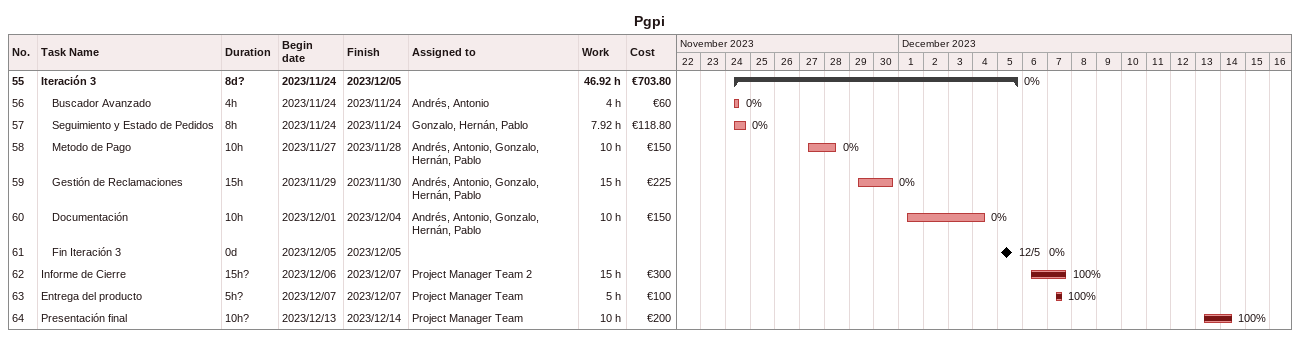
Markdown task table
Pgpi

| ID | Level | Task | Duration | Start | Finish | Resources | % complete | Work (h) | Cost (€) |
|---|---|---|---|---|---|---|---|---|---|
| 55 | 1 | **Iteración 3** | 8d? | 2023-11-24 | 2023-12-05 |  | 0 | 46.92 | 703.80 |
| 56 | 2 | Buscador Avanzado | 4h | 2023-11-24 | 2023-11-24 | Andrés, Antonio | 0 | 4 | 60 |
| 57 | 2 | Seguimiento y Estado de Pedidos | 8h | 2023-11-24 | 2023-11-24 | Gonzalo, Hernán, Pablo | 0 | 7.92 | 118.80 |
| 58 | 2 | Metodo de Pago | 10h | 2023-11-27 | 2023-11-28 | Andrés, Antonio, Gonzalo, Hernán, Pablo | 0 | 10 | 150 |
| 59 | 2 | Gestión de Reclamaciones | 15h | 2023-11-29 | 2023-11-30 | Andrés, Antonio, Gonzalo, Hernán, Pablo | 0 | 15 | 225 |
| 60 | 2 | Documentación | 10h | 2023-12-01 | 2023-12-04 | Andrés, Antonio, Gonzalo, Hernán, Pablo | 0 | 10 | 150 |
| 61 | 2 | Fin Iteración 3 | 0d | 2023-12-05 | 2023-12-05 |  | 0 |  |  |
| 62 | 1 | Informe de Cierre | 15h? | 2023-12-06 | 2023-12-07 | Project Manager Team 2 | 100 | 15 | 300 |
| 63 | 1 | Entrega del producto | 5h? | 2023-12-07 | 2023-12-07 | Project Manager Team | 100 | 5 | 100 |
| 64 | 1 | Presentación final | 10h? | 2023-12-13 | 2023-12-14 | Project Manager Team | 100 | 10 | 200 |
